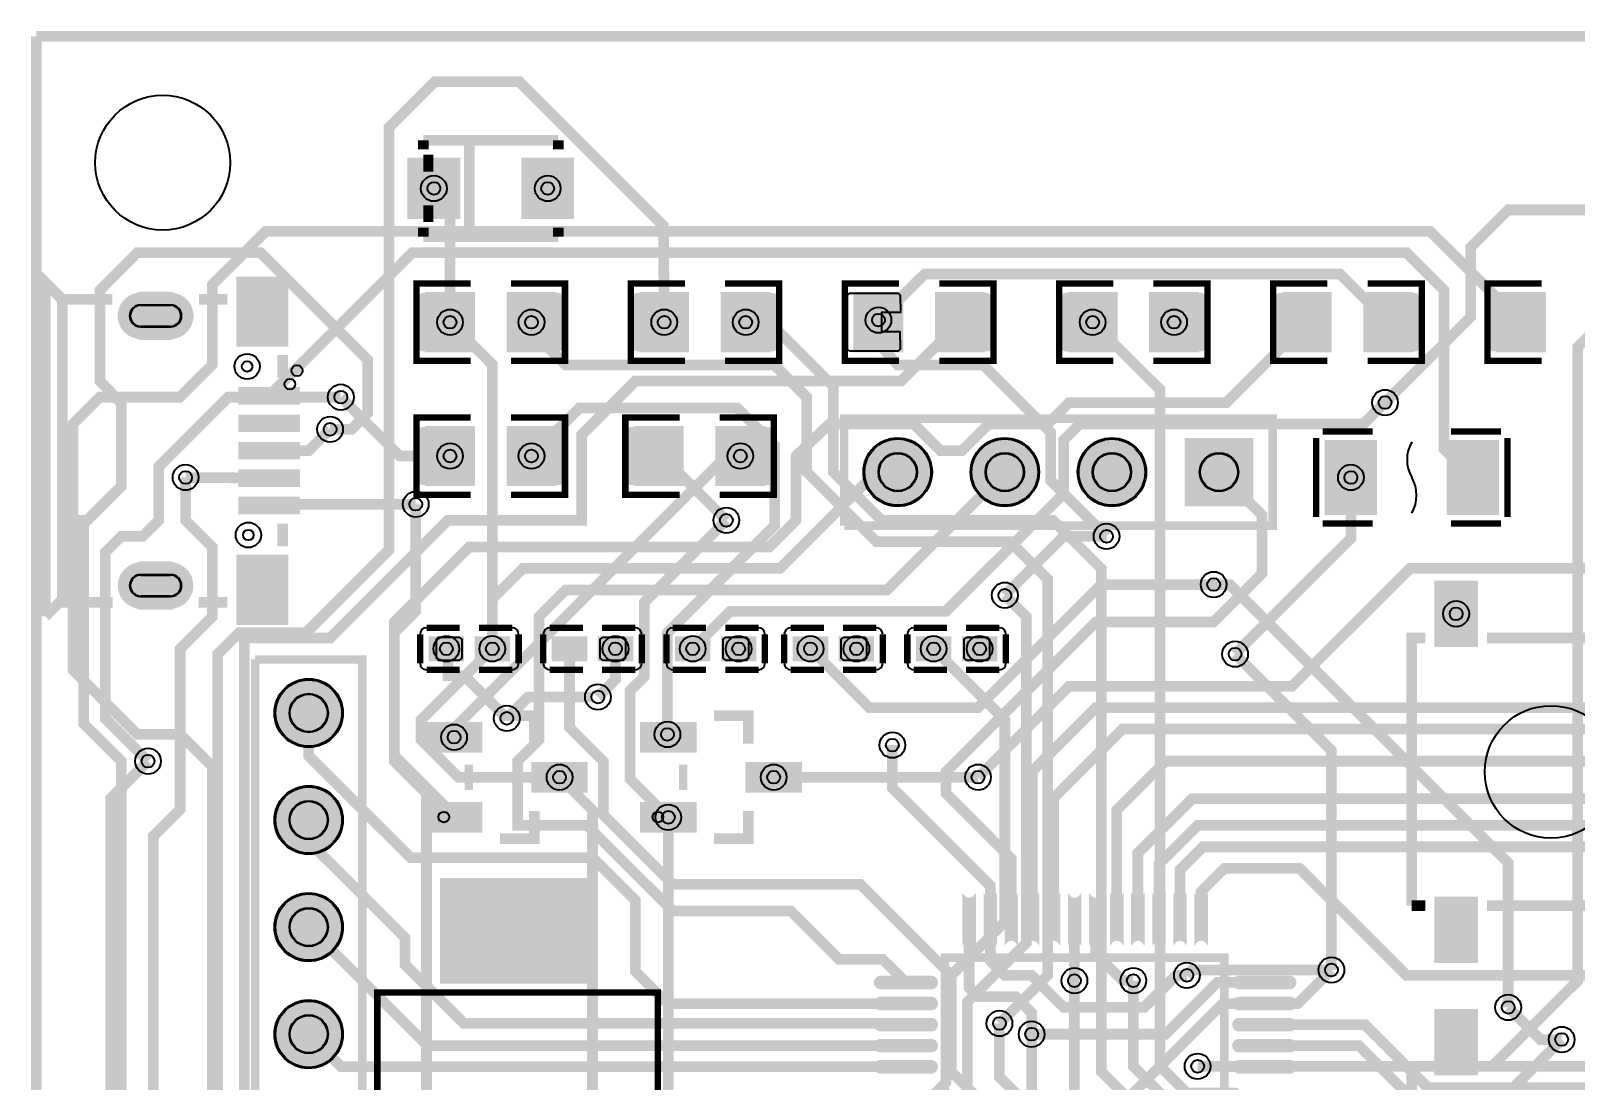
# Model space of a CAD drawing. Header units: millimetres. Extents: x 6.9 to 63, y 17.9 to 68.1.
# Drawn here: x 6.87 to 43.5, y 43.23 to 68.13 of the extents above; entities that cross this region are included whole.
import ezdxf

# ---------------------------------------------------------------- set-up
doc = ezdxf.new("R2010")
doc.units = ezdxf.units.MM
for name, color, linetype, true_color in [('BoardOutLine', 7, 'Continuous', 0xff00ff), ('BottomLayer', 7, 'Continuous', 0x0000ff), ('BottomSolderMaskLayer', 7, 'Continuous', 0xaa00ff), ('Document', 7, 'Continuous', 0xffffff), ('Hole', 7, 'Continuous', 0x222222), ('Multi-Layer', 7, 'Continuous', 0xc0c0c0), ('TopLayer', 7, 'Continuous', 0xff0000), ('TopPasteMaskLayer', 7, 'Continuous', 0x808080), ('TopSilkLayer', 7, 'Continuous', 0xffcc00), ('TopSolderMaskLayer', 7, 'Continuous', 0x800080)]:
    doc.layers.add(name, color=color, linetype=linetype, true_color=true_color)

msp = doc.modelspace()

# ---------------------------------------------------------------- hatches: boundary and pattern name
at = {"layer": 'BottomSolderMaskLayer'}
for points in [[(9.471, 60.791, -0.785398), (9.471, 61.941), (10.191, 61.941, -0.785398), (10.191, 60.791)], [(26.619, 57.658, 1), (28.245, 57.658, 1)], [(29.159, 57.658, 1), (30.785, 57.658, 1)], [(31.699, 57.658, 1), (33.325, 57.658, 1)], [(35.865, 56.845), (34.239, 56.845), (34.239, 58.471), (35.865, 58.471)], [(9.471, 54.391, -0.785398), (9.471, 55.541), (10.191, 55.541, -0.785398), (10.191, 54.391)], [(12.649, 51.943, 1), (14.275, 51.943, 1)], [(12.649, 49.403, 1), (14.275, 49.403, 1)], [(12.649, 46.863, 1), (14.275, 46.863, 1)], [(12.649, 44.323, 1), (14.275, 44.323, 1)]]:
    msp.add_hatch(color=256, dxfattribs=at).paths.add_polyline_path(points)
at = {"layer": 'Document'}
for points in [[(16.18, 65.189), (16.18, 64.789), (16.42, 64.789), (16.42, 65.189)], [(16.48, 64.789), (16.48, 63.989), (16.6, 63.989), (16.6, 64.789)], [(16.3, 64.449), (16.3, 64.329), (16.78, 64.329), (16.78, 64.449)], [(19.26, 64.449), (19.26, 64.329), (18.78, 64.329), (18.78, 64.449)], [(16.18, 63.589), (16.18, 63.989), (16.42, 63.989), (16.42, 63.589)]]:
    msp.add_hatch(color=256, dxfattribs=at).paths.add_polyline_path(points)
at = {"layer": 'Multi-Layer'}
for points in [[(9.481, 60.816, -0.785398), (9.481, 61.916), (10.181, 61.916, -0.785398), (10.181, 60.816)], [(26.645, 57.658, 1), (28.219, 57.658, 1)], [(29.185, 57.658, 1), (30.759, 57.658, 1)], [(31.725, 57.658, 1), (33.299, 57.658, 1)], [(35.839, 56.871), (34.265, 56.871), (34.265, 58.446), (35.839, 58.446)], [(9.481, 54.416, -0.785398), (9.481, 55.516), (10.181, 55.516, -0.785398), (10.181, 54.416)], [(12.675, 51.943, 1), (14.249, 51.943, 1)], [(12.675, 49.403, 1), (14.249, 49.403, 1)], [(12.675, 46.863, 1), (14.249, 46.863, 1)], [(12.675, 44.323, 1), (14.249, 44.323, 1)]]:
    msp.add_hatch(color=256, dxfattribs=at).paths.add_polyline_path(points)
at = {"layer": 'TopLayer'}
for points in [[(15.83, 65.089), (17.03, 65.089), (17.03, 63.689), (15.83, 63.689)], [(18.53, 65.089), (19.73, 65.089), (19.73, 63.689), (18.53, 63.689)], [(11.761, 60.666), (11.761, 62.266), (12.961, 62.266), (12.961, 60.666)], [(17.38, 60.526), (17.38, 61.903), (16.247, 61.903), (16.247, 60.526)], [(18.18, 60.526), (18.18, 61.903), (19.313, 61.903), (19.313, 60.526)], [(22.46, 60.526), (22.46, 61.903), (21.328, 61.903), (21.328, 60.526)], [(23.26, 60.526), (23.26, 61.903), (24.393, 61.903), (24.393, 60.526)], [(27.54, 60.526), (27.54, 61.903), (26.408, 61.903), (26.408, 60.526)], [(28.34, 60.526), (28.34, 61.903), (29.473, 61.903), (29.473, 60.526)], [(32.62, 60.526), (32.62, 61.903), (31.488, 61.903), (31.488, 60.526)], [(33.42, 60.526), (33.42, 61.903), (34.553, 61.903), (34.553, 60.526)], [(37.7, 60.526), (37.7, 61.903), (36.568, 61.903), (36.568, 60.526)], [(38.5, 60.526), (38.5, 61.903), (39.633, 61.903), (39.633, 60.526)], [(42.78, 60.526), (42.78, 61.903), (41.648, 61.903), (41.648, 60.526)], [(13.171, 59.666), (13.171, 59.266), (11.871, 59.266), (11.871, 59.666)], [(13.171, 59.016), (13.171, 58.616), (11.871, 58.616), (11.871, 59.016)], [(17.38, 57.351), (17.38, 58.728), (16.247, 58.728), (16.247, 57.351)], [(18.18, 57.351), (18.18, 58.728), (19.313, 58.728), (19.313, 57.351)], [(22.333, 57.351), (22.333, 58.728), (21.201, 58.728), (21.201, 57.351)], [(23.133, 57.351), (23.133, 58.728), (24.266, 58.728), (24.266, 57.351)], [(13.171, 58.366), (13.171, 57.966), (11.871, 57.966), (11.871, 58.366)], [(37.584, 58.395), (38.774, 58.395), (38.774, 56.667), (37.584, 56.667)], [(40.474, 58.395), (41.664, 58.395), (41.664, 56.667), (40.474, 56.667)], [(13.171, 57.716), (13.171, 57.316), (11.871, 57.316), (11.871, 57.716)], [(13.171, 57.066), (13.171, 56.666), (11.871, 56.666), (11.871, 57.066)], [(12.961, 55.666), (12.961, 54.066), (11.761, 54.066), (11.761, 55.666)], [(40.176, 53.546), (40.176, 55.046), (41.176, 55.046), (41.176, 53.546)], [(17.122, 53.197), (17.122, 53.737), (16.332, 53.737), (16.332, 53.197)], [(17.422, 53.197), (17.422, 53.737), (18.212, 53.737), (18.212, 53.197)], [(20.043, 53.197), (20.043, 53.737), (19.253, 53.737), (19.253, 53.197)], [(20.343, 53.197), (20.343, 53.737), (21.133, 53.737), (21.133, 53.197)], [(22.964, 53.197), (22.964, 53.737), (22.174, 53.737), (22.174, 53.197)], [(23.264, 53.197), (23.264, 53.737), (24.054, 53.737), (24.054, 53.197)], [(25.758, 53.197), (25.758, 53.737), (24.968, 53.737), (24.968, 53.197)], [(26.058, 53.197), (26.058, 53.737), (26.848, 53.737), (26.848, 53.197)], [(28.679, 53.197), (28.679, 53.737), (27.889, 53.737), (27.889, 53.197)], [(28.979, 53.197), (28.979, 53.737), (29.769, 53.737), (29.769, 53.197)], [(16.286, 51.019), (16.286, 51.719), (17.537, 51.719), (17.537, 51.019)], [(21.366, 51.019), (21.366, 51.719), (22.617, 51.719), (22.617, 51.019)], [(18.786, 50.069), (18.786, 50.769), (20.036, 50.769), (20.036, 50.069)], [(23.866, 50.069), (23.866, 50.769), (25.116, 50.769), (25.116, 50.069)], [(16.286, 49.119), (16.286, 49.819), (17.537, 49.819), (17.537, 49.119)], [(21.366, 49.119), (21.366, 49.819), (22.617, 49.819), (22.617, 49.119)], [(20.215, 45.542), (16.615, 45.542), (16.615, 48.012), (20.215, 48.012)], [(29.262, 47.664, -0.785398), (28.992, 47.664), (28.992, 46.434, -0.785398), (29.262, 46.434)], [(29.762, 47.664, -0.785398), (29.492, 47.664), (29.492, 46.434, -0.785398), (29.762, 46.434)], [(30.262, 47.664, -0.785398), (29.992, 47.664), (29.992, 46.434, -0.785398), (30.262, 46.434)], [(30.762, 47.664, -0.785398), (30.492, 47.664), (30.492, 46.434, -0.785398), (30.762, 46.434)], [(31.262, 47.664, -0.785398), (30.992, 47.664), (30.992, 46.434, -0.785398), (31.262, 46.434)], [(31.762, 47.664, -0.785398), (31.492, 47.664), (31.492, 46.434, -0.785398), (31.762, 46.434)], [(32.262, 47.664, -0.785398), (31.992, 47.664), (31.992, 46.434, -0.785398), (32.262, 46.434)], [(32.762, 47.664, -0.785398), (32.492, 47.664), (32.492, 46.434, -0.785398), (32.762, 46.434)], [(33.262, 47.664, -0.785398), (32.992, 47.664), (32.992, 46.434, -0.785398), (33.262, 46.434)], [(33.762, 47.664, -0.785398), (33.492, 47.664), (33.492, 46.434, -0.785398), (33.762, 46.434)], [(34.262, 47.664, -0.785398), (33.992, 47.664), (33.992, 46.434, -0.785398), (34.262, 46.434)], [(34.762, 47.664, -0.785398), (34.492, 47.664), (34.492, 46.434, -0.785398), (34.762, 46.434)], [(40.176, 46.046), (40.176, 47.546), (41.176, 47.546), (41.176, 46.046)], [(27.012, 45.414, -0.785398), (27.012, 45.684), (28.242, 45.684, -0.785398), (28.242, 45.414)], [(35.512, 45.414, -0.785398), (35.512, 45.684), (36.742, 45.684, -0.785398), (36.742, 45.414)], [(27.012, 44.914, -0.785398), (27.012, 45.184), (28.242, 45.184, -0.785398), (28.242, 44.914)], [(35.512, 44.914, -0.785398), (35.512, 45.184), (36.742, 45.184, -0.785398), (36.742, 44.914)], [(27.012, 44.414, -0.785398), (27.012, 44.684), (28.242, 44.684, -0.785398), (28.242, 44.414)], [(35.512, 44.414, -0.785398), (35.512, 44.684), (36.742, 44.684, -0.785398), (36.742, 44.414)], [(40.176, 43.386), (40.176, 44.886), (41.176, 44.886), (41.176, 43.386)], [(27.012, 43.914, -0.785398), (27.012, 44.184), (28.242, 44.184, -0.785398), (28.242, 43.914)], [(35.512, 43.914, -0.785398), (35.512, 44.184), (36.742, 44.184, -0.785398), (36.742, 43.914)], [(27.012, 43.414, -0.785398), (27.012, 43.684), (28.242, 43.684, -0.785398), (28.242, 43.414)], [(35.512, 43.414, -0.785398), (35.512, 43.684), (36.742, 43.684, -0.785398), (36.742, 43.414)]]:
    msp.add_hatch(color=256, dxfattribs=at).paths.add_polyline_path(points)
at = {"layer": 'TopPasteMaskLayer'}
for points in [[(15.83, 65.089), (17.03, 65.089), (17.03, 63.689), (15.83, 63.689)], [(18.53, 65.089), (19.73, 65.089), (19.73, 63.689), (18.53, 63.689)], [(11.761, 60.666), (11.761, 62.266), (12.961, 62.266), (12.961, 60.666)], [(9.481, 60.816), (9.447, 60.817), (9.413, 60.82), (9.38, 60.825), (9.347, 60.833), (9.314, 60.842), (9.282, 60.853), (9.251, 60.866), (9.221, 60.881), (9.191, 60.898), (9.163, 60.917), (9.136, 60.938), (9.11, 60.96), (9.086, 60.983), (9.063, 61.008), (9.042, 61.035), (9.022, 61.062), (9.005, 61.091), (8.989, 61.121), (8.974, 61.152), (8.962, 61.183), (8.952, 61.216), (8.944, 61.248), (8.937, 61.282), (8.933, 61.315), (8.931, 61.349), (8.931, 61.383), (8.933, 61.417), (8.937, 61.45), (8.944, 61.484), (8.952, 61.517), (8.962, 61.549), (8.974, 61.58), (8.989, 61.611), (9.005, 61.641), (9.022, 61.67), (9.042, 61.698), (9.063, 61.724), (9.086, 61.749), (9.11, 61.773), (9.136, 61.795), (9.163, 61.815), (9.191, 61.834), (9.221, 61.851), (9.251, 61.866), (9.282, 61.879), (9.314, 61.89), (9.347, 61.899), (9.38, 61.907), (9.413, 61.912), (9.447, 61.915), (9.481, 61.916), (10.181, 61.916), (10.215, 61.915), (10.249, 61.912), (10.282, 61.907), (10.315, 61.899), (10.348, 61.89), (10.38, 61.879), (10.411, 61.866), (10.441, 61.851), (10.471, 61.834), (10.499, 61.815), (10.526, 61.795), (10.552, 61.773), (10.576, 61.749), (10.599, 61.724), (10.62, 61.698), (10.64, 61.67), (10.657, 61.641), (10.673, 61.611), (10.688, 61.58), (10.7, 61.549), (10.71, 61.517), (10.718, 61.484), (10.725, 61.45), (10.729, 61.417), (10.731, 61.383), (10.731, 61.349), (10.729, 61.315), (10.725, 61.282), (10.718, 61.248), (10.71, 61.216), (10.7, 61.183), (10.688, 61.152), (10.673, 61.121), (10.657, 61.091), (10.64, 61.062), (10.62, 61.035), (10.599, 61.008), (10.576, 60.983), (10.552, 60.96), (10.526, 60.938), (10.499, 60.917), (10.471, 60.898), (10.441, 60.881), (10.411, 60.866), (10.38, 60.853), (10.348, 60.842), (10.315, 60.833), (10.282, 60.825), (10.249, 60.82), (10.215, 60.817), (10.181, 60.816)], [(16.08, 60.574), (16.08, 61.854), (16.13, 61.904), (17.28, 61.904), (17.33, 61.854), (17.335, 61.444), (16.885, 61.444), (16.885, 60.994), (17.325, 60.994), (17.33, 60.574), (17.28, 60.524), (16.13, 60.524)], [(18.23, 60.574), (18.23, 60.994), (18.675, 60.994), (18.675, 61.444), (18.235, 61.444), (18.23, 61.854), (18.28, 61.904), (19.43, 61.904), (19.48, 61.854), (19.48, 60.574), (19.43, 60.524), (18.28, 60.524)], [(21.16, 60.574), (21.16, 61.854), (21.21, 61.904), (22.36, 61.904), (22.41, 61.854), (22.415, 61.444), (21.965, 61.444), (21.965, 60.994), (22.405, 60.994), (22.41, 60.574), (22.36, 60.524), (21.21, 60.524)], [(23.31, 60.574), (23.31, 60.994), (23.755, 60.994), (23.755, 61.444), (23.315, 61.444), (23.31, 61.854), (23.36, 61.904), (24.51, 61.904), (24.56, 61.854), (24.56, 60.574), (24.51, 60.524), (23.36, 60.524)], [(28.39, 60.574), (28.39, 60.994), (28.835, 60.994), (28.835, 61.444), (28.395, 61.444), (28.39, 61.854), (28.44, 61.904), (29.59, 61.904), (29.64, 61.854), (29.64, 60.574), (29.59, 60.524), (28.44, 60.524)], [(31.32, 60.574), (31.32, 61.854), (31.37, 61.904), (32.52, 61.904), (32.57, 61.854), (32.575, 61.444), (32.125, 61.444), (32.125, 60.994), (32.565, 60.994), (32.57, 60.574), (32.52, 60.524), (31.37, 60.524)], [(33.47, 60.574), (33.47, 60.994), (33.915, 60.994), (33.915, 61.444), (33.475, 61.444), (33.47, 61.854), (33.52, 61.904), (34.67, 61.904), (34.72, 61.854), (34.72, 60.574), (34.67, 60.524), (33.52, 60.524)], [(36.4, 60.574), (36.4, 61.854), (36.45, 61.904), (37.6, 61.904), (37.65, 61.854), (37.655, 61.444), (37.205, 61.444), (37.205, 60.994), (37.645, 60.994), (37.65, 60.574), (37.6, 60.524), (36.45, 60.524)], [(38.55, 60.574), (38.55, 60.994), (38.995, 60.994), (38.995, 61.444), (38.555, 61.444), (38.55, 61.854), (38.6, 61.904), (39.75, 61.904), (39.8, 61.854), (39.8, 60.574), (39.75, 60.524), (38.6, 60.524)], [(41.48, 60.574), (41.48, 61.854), (41.53, 61.904), (42.68, 61.904), (42.73, 61.854), (42.735, 61.444), (42.285, 61.444), (42.285, 60.994), (42.725, 60.994), (42.73, 60.574), (42.68, 60.524), (41.53, 60.524)], [(13.171, 59.666), (13.171, 59.266), (11.871, 59.266), (11.871, 59.666)], [(13.171, 59.016), (13.171, 58.616), (11.871, 58.616), (11.871, 59.016)], [(16.08, 57.399), (16.08, 58.679), (16.13, 58.729), (17.28, 58.729), (17.33, 58.679), (17.335, 58.269), (16.885, 58.269), (16.885, 57.819), (17.325, 57.819), (17.33, 57.399), (17.28, 57.349), (16.13, 57.349)], [(18.23, 57.399), (18.23, 57.819), (18.675, 57.819), (18.675, 58.269), (18.235, 58.269), (18.23, 58.679), (18.28, 58.729), (19.43, 58.729), (19.48, 58.679), (19.48, 57.399), (19.43, 57.349), (18.28, 57.349)], [(21.033, 57.399), (21.033, 58.679), (21.083, 58.729), (22.233, 58.729), (22.283, 58.679), (22.288, 58.269), (21.838, 58.269), (21.838, 57.819), (22.278, 57.819), (22.283, 57.399), (22.233, 57.349), (21.083, 57.349)], [(23.183, 57.399), (23.183, 57.819), (23.628, 57.819), (23.628, 58.269), (23.188, 58.269), (23.183, 58.679), (23.233, 58.729), (24.383, 58.729), (24.433, 58.679), (24.433, 57.399), (24.383, 57.349), (23.233, 57.349)], [(13.171, 58.366), (13.171, 57.966), (11.871, 57.966), (11.871, 58.366)], [(37.584, 58.395), (38.774, 58.395), (38.774, 56.667), (37.584, 56.667)], [(40.474, 58.395), (41.664, 58.395), (41.664, 56.667), (40.474, 56.667)], [(13.171, 57.716), (13.171, 57.316), (11.871, 57.316), (11.871, 57.716)], [(13.171, 57.066), (13.171, 56.666), (11.871, 56.666), (11.871, 57.066)], [(9.481, 54.416), (9.447, 54.417), (9.414, 54.421), (9.38, 54.426), (9.348, 54.433), (9.315, 54.443), (9.283, 54.454), (9.252, 54.468), (9.222, 54.483), (9.193, 54.5), (9.165, 54.518), (9.138, 54.539), (9.113, 54.561), (9.089, 54.585), (9.066, 54.61), (9.045, 54.636), (9.025, 54.663), (9.008, 54.692), (8.992, 54.722), (8.978, 54.753), (8.966, 54.784), (8.956, 54.816), (8.947, 54.849), (8.941, 54.882), (8.937, 54.916), (8.935, 54.949), (8.935, 54.983), (8.937, 55.017), (8.941, 55.05), (8.947, 55.083), (8.956, 55.116), (8.966, 55.148), (8.978, 55.18), (8.992, 55.21), (9.008, 55.24), (9.025, 55.269), (9.045, 55.296), (9.066, 55.323), (9.089, 55.348), (9.113, 55.371), (9.138, 55.393), (9.165, 55.414), (9.193, 55.432), (9.222, 55.449), (9.252, 55.465), (9.283, 55.478), (9.315, 55.489), (9.348, 55.499), (9.38, 55.506), (9.414, 55.511), (9.447, 55.515), (9.481, 55.516), (10.181, 55.516), (10.215, 55.515), (10.248, 55.511), (10.282, 55.506), (10.314, 55.499), (10.347, 55.489), (10.379, 55.478), (10.41, 55.465), (10.44, 55.449), (10.469, 55.432), (10.497, 55.414), (10.524, 55.393), (10.549, 55.371), (10.573, 55.348), (10.596, 55.323), (10.617, 55.296), (10.637, 55.269), (10.654, 55.24), (10.67, 55.21), (10.684, 55.18), (10.696, 55.148), (10.706, 55.116), (10.715, 55.083), (10.721, 55.05), (10.725, 55.017), (10.727, 54.983), (10.727, 54.949), (10.725, 54.916), (10.721, 54.882), (10.715, 54.849), (10.706, 54.816), (10.696, 54.784), (10.684, 54.753), (10.67, 54.722), (10.654, 54.692), (10.637, 54.663), (10.617, 54.636), (10.596, 54.61), (10.573, 54.585), (10.549, 54.561), (10.524, 54.539), (10.497, 54.518), (10.469, 54.5), (10.44, 54.483), (10.41, 54.468), (10.379, 54.454), (10.347, 54.443), (10.314, 54.433), (10.282, 54.426), (10.248, 54.421), (10.215, 54.417), (10.181, 54.416)], [(12.961, 55.666), (12.961, 54.066), (11.761, 54.066), (11.761, 55.666)], [(40.176, 53.546), (40.176, 55.046), (41.176, 55.046), (41.176, 53.546)], [(18.052, 53.692), (18.052, 53.242), (18.002, 53.192), (17.522, 53.192), (17.452, 53.242), (17.452, 53.692), (17.522, 53.742), (18.002, 53.742)], [(20.013, 53.692), (20.013, 53.242), (19.943, 53.192), (19.463, 53.192), (19.413, 53.242), (19.413, 53.692), (19.463, 53.742), (19.943, 53.742)], [(22.934, 53.692), (22.934, 53.242), (22.864, 53.192), (22.384, 53.192), (22.334, 53.242), (22.334, 53.692), (22.384, 53.742), (22.864, 53.742)], [(25.728, 53.692), (25.728, 53.242), (25.658, 53.192), (25.178, 53.192), (25.128, 53.242), (25.128, 53.692), (25.178, 53.742), (25.658, 53.742)], [(28.649, 53.692), (28.649, 53.242), (28.579, 53.192), (28.099, 53.192), (28.049, 53.242), (28.049, 53.692), (28.099, 53.742), (28.579, 53.742)], [(16.286, 51.019), (16.286, 51.719), (17.537, 51.719), (17.537, 51.019)], [(21.366, 51.019), (21.366, 51.719), (22.617, 51.719), (22.617, 51.019)], [(18.786, 50.069), (18.786, 50.769), (20.036, 50.769), (20.036, 50.069)], [(23.866, 50.069), (23.866, 50.769), (25.116, 50.769), (25.116, 50.069)], [(16.286, 49.119), (16.286, 49.819), (17.537, 49.819), (17.537, 49.119)], [(21.366, 49.119), (21.366, 49.819), (22.617, 49.819), (22.617, 49.119)], [(20.215, 45.542), (16.615, 45.542), (16.615, 48.012), (20.215, 48.012)], [(29.262, 47.664, -0.785398), (28.992, 47.664), (28.992, 46.434, -0.785398), (29.262, 46.434)], [(29.762, 47.664, -0.785398), (29.492, 47.664), (29.492, 46.434, -0.785398), (29.762, 46.434)], [(30.262, 47.664, -0.785398), (29.992, 47.664), (29.992, 46.434, -0.785398), (30.262, 46.434)], [(30.762, 47.664, -0.785398), (30.492, 47.664), (30.492, 46.434, -0.785398), (30.762, 46.434)], [(31.262, 47.664, -0.785398), (30.992, 47.664), (30.992, 46.434, -0.785398), (31.262, 46.434)], [(31.762, 47.664, -0.785398), (31.492, 47.664), (31.492, 46.434, -0.785398), (31.762, 46.434)], [(32.262, 47.664, -0.785398), (31.992, 47.664), (31.992, 46.434, -0.785398), (32.262, 46.434)], [(32.762, 47.664, -0.785398), (32.492, 47.664), (32.492, 46.434, -0.785398), (32.762, 46.434)], [(33.262, 47.664, -0.785398), (32.992, 47.664), (32.992, 46.434, -0.785398), (33.262, 46.434)], [(33.762, 47.664, -0.785398), (33.492, 47.664), (33.492, 46.434, -0.785398), (33.762, 46.434)], [(34.262, 47.664, -0.785398), (33.992, 47.664), (33.992, 46.434, -0.785398), (34.262, 46.434)], [(34.762, 47.664, -0.785398), (34.492, 47.664), (34.492, 46.434, -0.785398), (34.762, 46.434)], [(40.176, 46.046), (40.176, 47.546), (41.176, 47.546), (41.176, 46.046)], [(27.012, 45.414, -0.785398), (27.012, 45.684), (28.242, 45.684, -0.785398), (28.242, 45.414)], [(35.512, 45.414, -0.785398), (35.512, 45.684), (36.742, 45.684, -0.785398), (36.742, 45.414)], [(27.012, 44.914, -0.785398), (27.012, 45.184), (28.242, 45.184, -0.785398), (28.242, 44.914)], [(35.512, 44.914, -0.785398), (35.512, 45.184), (36.742, 45.184, -0.785398), (36.742, 44.914)], [(27.012, 44.414, -0.785398), (27.012, 44.684), (28.242, 44.684, -0.785398), (28.242, 44.414)], [(35.512, 44.414, -0.785398), (35.512, 44.684), (36.742, 44.684, -0.785398), (36.742, 44.414)], [(40.176, 43.386), (40.176, 44.886), (41.176, 44.886), (41.176, 43.386)], [(27.012, 43.914, -0.785398), (27.012, 44.184), (28.242, 44.184, -0.785398), (28.242, 43.914)], [(35.512, 43.914, -0.785398), (35.512, 44.184), (36.742, 44.184, -0.785398), (36.742, 43.914)], [(27.012, 43.414, -0.785398), (27.012, 43.684), (28.242, 43.684, -0.785398), (28.242, 43.414)], [(35.512, 43.414, -0.785398), (35.512, 43.684), (36.742, 43.684, -0.785398), (36.742, 43.414)]]:
    msp.add_hatch(color=256, dxfattribs=at).paths.add_polyline_path(points)
at = {"layer": 'TopSilkLayer'}
msp.add_hatch(color=256, dxfattribs=at).paths.add_polyline_path([(17.145, 65.532), (17.399, 65.532), (17.399, 63.246), (17.272, 63.246), (17.145, 63.246)])
at = {"layer": 'TopSolderMaskLayer'}
for points in [[(15.805, 65.115), (17.055, 65.115), (17.055, 63.664), (15.805, 63.664)], [(18.505, 65.115), (19.756, 65.115), (19.756, 63.664), (18.505, 63.664)], [(11.742, 60.633), (11.742, 62.299), (12.98, 62.299), (12.98, 60.633)], [(9.471, 60.791, -0.785398), (9.471, 61.941), (10.191, 61.941, -0.785398), (10.191, 60.791)], [(17.405, 60.5), (17.405, 61.928), (16.222, 61.928), (16.222, 60.5)], [(18.155, 60.5), (18.155, 61.928), (19.338, 61.928), (19.338, 60.5)], [(22.485, 60.5), (22.485, 61.928), (21.302, 61.928), (21.302, 60.5)], [(23.235, 60.5), (23.235, 61.928), (24.418, 61.928), (24.418, 60.5)], [(27.565, 60.5), (27.565, 61.928), (26.382, 61.928), (26.382, 60.5)], [(28.315, 60.5), (28.315, 61.928), (29.498, 61.928), (29.498, 60.5)], [(32.645, 60.5), (32.645, 61.928), (31.462, 61.928), (31.462, 60.5)], [(33.395, 60.5), (33.395, 61.928), (34.578, 61.928), (34.578, 60.5)], [(37.725, 60.5), (37.725, 61.928), (36.542, 61.928), (36.542, 60.5)], [(38.475, 60.5), (38.475, 61.928), (39.658, 61.928), (39.658, 60.5)], [(42.805, 60.5), (42.805, 61.928), (41.622, 61.928), (41.622, 60.5)], [(13.252, 59.674), (13.252, 59.258), (11.79, 59.258), (11.79, 59.674)], [(13.252, 59.024), (13.252, 58.608), (11.79, 58.608), (11.79, 59.024)], [(17.405, 57.325), (17.405, 58.753), (16.222, 58.753), (16.222, 57.325)], [(18.155, 57.325), (18.155, 58.753), (19.338, 58.753), (19.338, 57.325)], [(22.358, 57.325), (22.358, 58.753), (21.175, 58.753), (21.175, 57.325)], [(23.108, 57.325), (23.108, 58.753), (24.291, 58.753), (24.291, 57.325)], [(13.252, 58.374), (13.252, 57.958), (11.79, 57.958), (11.79, 58.374)], [(26.619, 57.658, 1), (28.245, 57.658, 1)], [(29.159, 57.658, 1), (30.785, 57.658, 1)], [(31.699, 57.658, 1), (33.325, 57.658, 1)], [(35.865, 56.845), (34.239, 56.845), (34.239, 58.471), (35.865, 58.471)], [(37.559, 58.421), (38.8, 58.421), (38.8, 56.642), (37.559, 56.642)], [(40.449, 58.421), (41.69, 58.421), (41.69, 56.642), (40.449, 56.642)], [(13.252, 57.724), (13.252, 57.308), (11.79, 57.308), (11.79, 57.724)], [(13.252, 57.074), (13.252, 56.658), (11.79, 56.658), (11.79, 57.074)], [(12.98, 55.699), (12.98, 54.033), (11.742, 54.033), (11.742, 55.699)], [(9.471, 54.391, -0.785398), (9.471, 55.541), (10.191, 55.541, -0.785398), (10.191, 54.391)], [(40.159, 53.508), (40.159, 55.084), (41.193, 55.084), (41.193, 53.508)], [(17.147, 53.172), (17.147, 53.762), (16.306, 53.762), (16.306, 53.172)], [(17.396, 53.172), (17.396, 53.762), (18.237, 53.762), (18.237, 53.172)], [(20.068, 53.172), (20.068, 53.762), (19.227, 53.762), (19.227, 53.172)], [(20.318, 53.172), (20.318, 53.762), (21.158, 53.762), (21.158, 53.172)], [(22.989, 53.172), (22.989, 53.762), (22.148, 53.762), (22.148, 53.172)], [(23.239, 53.172), (23.239, 53.762), (24.079, 53.762), (24.079, 53.172)], [(25.783, 53.172), (25.783, 53.762), (24.942, 53.762), (24.942, 53.172)], [(26.033, 53.172), (26.033, 53.762), (26.873, 53.762), (26.873, 53.172)], [(28.704, 53.172), (28.704, 53.762), (27.863, 53.762), (27.863, 53.172)], [(28.954, 53.172), (28.954, 53.762), (29.794, 53.762), (29.794, 53.172)], [(12.649, 51.943, 1), (14.275, 51.943, 1)], [(16.241, 51.005), (16.241, 51.733), (17.582, 51.733), (17.582, 51.005)], [(21.321, 51.005), (21.321, 51.733), (22.662, 51.733), (22.662, 51.005)], [(18.74, 50.055), (18.74, 50.783), (20.081, 50.783), (20.081, 50.055)], [(23.82, 50.055), (23.82, 50.783), (25.161, 50.783), (25.161, 50.055)], [(12.649, 49.403, 1), (14.275, 49.403, 1)], [(16.241, 49.105), (16.241, 49.833), (17.582, 49.833), (17.582, 49.105)], [(21.321, 49.105), (21.321, 49.833), (22.662, 49.833), (22.662, 49.105)], [(20.252, 45.525), (16.578, 45.525), (16.578, 48.03), (20.252, 48.03)], [(12.649, 46.863, 1), (14.275, 46.863, 1)], [(29.287, 47.685, -0.785398), (28.967, 47.685), (28.967, 46.414, -0.785398), (29.287, 46.414)], [(29.787, 47.685, -0.785398), (29.467, 47.685), (29.467, 46.414, -0.785398), (29.787, 46.414)], [(30.287, 47.685, -0.785398), (29.967, 47.685), (29.967, 46.414, -0.785398), (30.287, 46.414)], [(30.787, 47.685, -0.785398), (30.467, 47.685), (30.467, 46.414, -0.785398), (30.787, 46.414)], [(31.287, 47.685, -0.785398), (30.967, 47.685), (30.967, 46.414, -0.785398), (31.287, 46.414)], [(31.787, 47.685, -0.785398), (31.467, 47.685), (31.467, 46.414, -0.785398), (31.787, 46.414)], [(32.287, 47.685, -0.785398), (31.967, 47.685), (31.967, 46.414, -0.785398), (32.287, 46.414)], [(32.787, 47.685, -0.785398), (32.467, 47.685), (32.467, 46.414, -0.785398), (32.787, 46.414)], [(33.287, 47.685, -0.785398), (32.967, 47.685), (32.967, 46.414, -0.785398), (33.287, 46.414)], [(33.787, 47.685, -0.785398), (33.467, 47.685), (33.467, 46.414, -0.785398), (33.787, 46.414)], [(34.287, 47.685, -0.785398), (33.967, 47.685), (33.967, 46.414, -0.785398), (34.287, 46.414)], [(34.787, 47.685, -0.785398), (34.467, 47.685), (34.467, 46.414, -0.785398), (34.787, 46.414)], [(40.159, 46.008), (40.159, 47.584), (41.193, 47.584), (41.193, 46.008)], [(26.992, 45.389, -0.785398), (26.992, 45.709), (28.263, 45.709, -0.785398), (28.263, 45.389)], [(35.491, 45.389, -0.785398), (35.491, 45.709), (36.763, 45.709, -0.785398), (36.763, 45.389)], [(12.649, 44.323, 1), (14.275, 44.323, 1)], [(26.992, 44.889, -0.785398), (26.992, 45.209), (28.263, 45.209, -0.785398), (28.263, 44.889)], [(35.491, 44.889, -0.785398), (35.491, 45.209), (36.763, 45.209, -0.785398), (36.763, 44.889)], [(26.992, 44.389, -0.785398), (26.992, 44.709), (28.263, 44.709, -0.785398), (28.263, 44.389)], [(35.491, 44.389, -0.785398), (35.491, 44.709), (36.763, 44.709, -0.785398), (36.763, 44.389)], [(40.159, 43.348), (40.159, 44.924), (41.193, 44.924), (41.193, 43.348)], [(26.992, 43.889, -0.785398), (26.992, 44.209), (28.263, 44.209, -0.785398), (28.263, 43.889)], [(35.491, 43.889, -0.785398), (35.491, 44.209), (36.763, 44.209, -0.785398), (36.763, 43.889)], [(26.992, 43.389, -0.785398), (26.992, 43.709), (28.263, 43.709, -0.785398), (28.263, 43.389)], [(35.491, 43.389, -0.785398), (35.491, 43.709), (36.763, 43.709, -0.785398), (36.763, 43.389)]]:
    msp.add_hatch(color=256, dxfattribs=at).paths.add_polyline_path(points)

# ---------------------------------------------------------------- linework, layer by layer
at = {"layer": 'BoardOutLine', "const_width": 0.254}
for points in [[(7, 68), (57, 68)], [(57, 18), (7, 18), (7, 68)]]:
    msp.add_lwpolyline(points, dxfattribs=at)
at = {"layer": 'BottomLayer', "const_width": 0.254}
for points in [[(30.734, 23.876), (30.226, 23.368), (28.321, 23.368), (27.686, 24.003), (22.733, 24.003), (21.844, 24.892), (15.113, 24.892), (13.589, 26.416), (13.589, 30.978), (14.224, 31.613), (14.224, 36.449), (11.303, 39.37), (11.303, 53.34), (11.811, 53.848), (13.401, 53.848), (15.367, 55.814), (15.367, 65.834), (16.457, 66.924), (18.456, 66.919), (21.875, 63.5), (21.895, 61.214)], [(16.43, 64.389), (16.814, 64.005), (16.814, 61.214)], [(38.989, 59.309), (41.021, 61.341), (41.021, 62.992), (41.91, 63.881), (51.054, 63.881), (52.832, 62.103), (52.832, 26.416)], [(13.97, 58.674), (14.478, 58.674), (14.859, 59.055), (14.859, 60.325), (12.319, 62.865), (9.398, 62.865), (8.509, 61.976), (8.509, 59.817), (9.017, 59.296), (9.017, 57.325), (8.207, 56.515), (8.128, 56.515), (8.128, 51.689), (9.017, 50.8), (9.017, 28.829), (12.319, 25.527), (12.319, 18.669), (12.573, 18.415), (44.45, 18.415), (45.974, 19.939), (45.974, 23.368), (45.466, 23.876), (43.815, 23.876)], [(16.814, 61.214), (17.817, 60.211), (17.817, 53.467)], [(29.845, 44.577), (30.988, 45.72), (30.988, 55.118), (30.099, 56.007), (26.924, 56.007), (25.273, 57.658), (25.273, 59.436), (24.511, 60.198), (19.558, 60.198), (18.745, 61.011), (18.745, 61.214)], [(33.274, 42.037), (33.274, 42.418), (32.258, 43.434), (32.258, 55.372), (31.115, 56.515), (27.051, 56.515), (25.908, 57.658), (25.908, 59.69), (24.384, 61.214), (23.825, 61.214)], [(32.385, 56.134), (31.057, 57.463), (31.057, 58.606), (29.464, 60.198), (27.432, 60.198), (27.432, 60.198), (26.975, 60.727), (26.975, 61.265)], [(32.055, 61.214), (33.655, 59.614), (33.655, 43.561), (34.29, 42.926), (35.433, 42.926), (38.1, 40.259), (38.1, 38.989), (36.449, 37.338), (35.687, 37.338), (35.179, 36.83), (35.179, 35.022), (34.829, 34.671)], [(44.146, 61.214), (43.561, 60.629), (43.561, 45.593), (41.529, 43.561), (34.544, 43.561)], [(9.652, 50.8), (8.636, 51.816), (8.636, 55.753), (9.017, 56.134), (9.525, 56.134), (9.906, 56.515), (9.906, 57.785), (11.557, 59.436), (14.224, 59.436)], [(18.745, 58.039), (19.888, 59.182), (23.622, 59.182), (24.511, 58.293), (24.511, 56.388), (21.971, 53.848), (21.971, 51.435)], [(23.698, 58.039), (23.368, 58.039), (16.911, 51.582), (16.911, 51.369)], [(12.954, 28.067), (10.414, 28.067), (9.779, 28.702), (9.779, 49.022), (10.414, 49.657), (10.414, 53.467), (11.176, 54.229), (11.176, 55.88), (10.541, 56.515), (10.541, 57.531)], [(20.716, 41.107), (19.995, 40.386), (17.78, 40.386), (16.256, 41.91), (16.256, 50.038), (15.494, 50.8), (15.494, 53.848), (16.002, 54.356), (16.002, 56.896)], [(21.991, 49.469), (21.082, 50.378), (21.082, 52.469), (21.422, 52.809), (21.422, 54.569), (23.368, 56.515)], [(34.925, 54.991), (35.306, 54.991), (41.91, 48.387), (41.91, 44.958)], [(29.083, 42.037), (29.083, 45.085), (30.48, 46.482), (30.48, 54.229), (29.972, 54.737)], [(17.817, 53.467), (16.129, 51.779), (16.129, 51.308), (17.018, 50.419), (19.411, 50.419)], [(28.283, 53.467), (29.972, 51.778), (29.972, 46.99), (28.575, 45.593), (28.575, 43.18), (27.813, 42.418), (23.876, 42.418), (20.193, 38.735), (20.193, 34.036)], [(37.719, 45.847), (37.719, 51.054), (35.433, 53.34)], [(18.161, 51.816), (18.669, 52.324), (20.193, 52.324)], [(19.411, 50.419), (20.193, 49.637), (20.193, 41.656), (19.644, 41.107), (18.415, 41.107)], [(29.337, 50.419), (24.491, 50.419)], [(21.991, 49.469), (21.991, 41.549), (15.24, 34.798), (15.24, 34.798)], [(34.29, 45.72), (34.417, 45.847), (37.719, 45.847)], [(31.623, 45.593), (31.623, 41.656), (30.861, 40.894), (27.432, 40.894), (26.416, 39.878), (26.416, 38.608), (21.069, 33.261), (17.513, 33.261), (16.891, 32.639), (16.891, 31.877), (15.875, 30.861), (14.605, 30.861), (14.097, 30.353), (14.097, 26.797), (15.113, 25.781), (18.542, 25.781), (18.923, 26.162), (22.352, 26.162), (23.876, 24.638), (29.21, 24.638)], [(29.279, 25.908), (29.972, 25.908), (30.48, 26.416), (30.48, 34.671), (31.483, 35.674), (32.497, 35.674), (33.127, 36.299), (33.127, 36.81), (34.417, 38.1), (36.449, 38.1), (37.465, 39.116), (37.465, 39.878), (36.703, 40.64), (35.941, 40.64), (33.02, 43.561), (33.02, 45.593)], [(30.607, 44.323), (30.607, 42.037), (29.972, 41.402), (27.305, 41.402), (25.781, 39.878), (25.781, 38.862)], [(43.18, 44.196), (39.751, 40.767), (39.751, 39.116)]]:
    msp.add_lwpolyline(points, dxfattribs=at)
at = {"layer": 'BottomSolderMaskLayer'}
for points in [[(10.191, 61.623), (9.471, 61.623)], [(10.191, 61.109), (9.471, 61.109)], [(10.191, 55.223), (9.471, 55.223)], [(10.191, 54.709), (9.471, 54.709)]]:
    msp.add_lwpolyline(points, close=True, dxfattribs=at)
for centre, radius in [((27.432, 57.658), 0.813), ((29.972, 57.658), 0.813), ((32.512, 57.658), 0.813), ((27.432, 57.658), 0.459), ((29.972, 57.658), 0.459), ((32.512, 57.658), 0.459), ((35.052, 57.658), 0.459), ((13.462, 51.943), 0.813), ((13.462, 51.943), 0.459), ((13.462, 49.403), 0.813), ((13.462, 49.403), 0.459), ((13.462, 46.863), 0.813), ((13.462, 46.863), 0.459), ((13.462, 44.323), 0.813), ((13.462, 44.323), 0.459)]:
    msp.add_circle(centre, radius, dxfattribs=at)
for centre, start, end in [((9.471, 61.366), 90, 270), ((10.191, 61.366), 270, 90), ((9.471, 54.966), 90, 270), ((10.191, 54.966), 270, 90)]:
    msp.add_arc(centre, 0.257, start, end, dxfattribs=at)
at = {"layer": 'Document'}
for centre, radius in [((12.001, 60.166), 0.125), ((13.016, 59.746), 0.127), ((12.031, 56.166), 0.125), ((16.665, 49.474), 0.127), ((21.745, 49.474), 0.127)]:
    msp.add_circle(centre, radius, dxfattribs=at)
at = {"layer": 'Hole'}
for centre in [(16.43, 64.389), (19.13, 64.389), (16.814, 61.214), (18.746, 61.214), (21.894, 61.214), (23.826, 61.214), (26.975, 61.265), (32.054, 61.214), (33.986, 61.214), (14.224, 59.436), (38.989, 59.309), (13.97, 58.674), (16.814, 58.039), (18.746, 58.039), (23.699, 58.039), (10.541, 57.531), (38.179, 57.531), (16.002, 56.896), (23.368, 56.515), (32.385, 56.134), (34.925, 54.991), (29.972, 54.737), (29.972, 54.737), (40.676, 54.296), (16.727, 53.467), (17.817, 53.467), (20.738, 53.467), (22.569, 53.467), (23.659, 53.467), (25.363, 53.467), (26.453, 53.467), (28.284, 53.467), (29.374, 53.467), (35.433, 53.34), (20.32, 52.324), (18.161, 51.816), (16.911, 51.369), (21.971, 51.435), (27.305, 51.181), (9.652, 50.8), (19.411, 50.419), (24.491, 50.419), (29.337, 50.419), (21.991, 49.469), (34.29, 45.72), (37.719, 45.847), (31.623, 45.593), (33.02, 45.593), (41.91, 44.958), (29.845, 44.577), (30.607, 44.323), (43.18, 44.196), (34.544, 43.561)]:
    msp.add_circle(centre, 0.152, dxfattribs=at)
at = {"layer": 'Multi-Layer'}
for points in [[(10.181, 61.616), (9.481, 61.616)], [(10.181, 61.116), (9.481, 61.116)], [(10.181, 55.216), (9.481, 55.216)], [(10.181, 54.716), (9.481, 54.716)]]:
    msp.add_lwpolyline(points, close=True, dxfattribs=at)
for centre, radius in [((10, 65), 1.6), ((16.43, 64.389), 0.305), ((19.13, 64.389), 0.305), ((26.975, 61.265), 0.305), ((16.814, 61.214), 0.305), ((18.746, 61.214), 0.305), ((21.894, 61.214), 0.305), ((23.826, 61.214), 0.305), ((32.054, 61.214), 0.305), ((33.986, 61.214), 0.305), ((12.001, 60.166), 0.3), ((14.224, 59.436), 0.305), ((38.989, 59.309), 0.305), ((13.97, 58.674), 0.305), ((16.814, 58.039), 0.305), ((18.746, 58.039), 0.305), ((23.699, 58.039), 0.305), ((27.432, 57.658), 0.787), ((29.972, 57.658), 0.787), ((32.512, 57.658), 0.787), ((27.432, 57.658), 0.445), ((29.972, 57.658), 0.445), ((32.512, 57.658), 0.445), ((35.052, 57.658), 0.445), ((10.541, 57.531), 0.305), ((38.179, 57.531), 0.305), ((16.002, 56.896), 0.305), ((23.368, 56.515), 0.305), ((12.031, 56.166), 0.3), ((32.385, 56.134), 0.305), ((29.972, 54.737), 0.305), ((29.972, 54.737), 0.305), ((34.925, 54.991), 0.305), ((40.676, 54.296), 0.305), ((16.727, 53.467), 0.305), ((17.817, 53.467), 0.305), ((20.738, 53.467), 0.305), ((22.569, 53.467), 0.305), ((23.659, 53.467), 0.305), ((25.363, 53.467), 0.305), ((26.453, 53.467), 0.305), ((28.284, 53.467), 0.305), ((29.374, 53.467), 0.305), ((35.433, 53.34), 0.305), ((13.462, 51.943), 0.787), ((13.462, 51.943), 0.445), ((20.32, 52.324), 0.305), ((18.161, 51.816), 0.305), ((16.911, 51.369), 0.305), ((21.971, 51.435), 0.305), ((27.305, 51.181), 0.305), ((9.652, 50.8), 0.305), ((19.411, 50.419), 0.305), ((24.491, 50.419), 0.305), ((29.337, 50.419), 0.305), ((13.462, 49.403), 0.787), ((13.462, 49.403), 0.445), ((21.991, 49.469), 0.305), ((13.462, 46.863), 0.787), ((13.462, 46.863), 0.445), ((37.719, 45.847), 0.305), ((31.623, 45.593), 0.305), ((33.02, 45.593), 0.305), ((34.29, 45.72), 0.305), ((13.462, 44.323), 0.787), ((41.91, 44.958), 0.305), ((13.462, 44.323), 0.445), ((29.845, 44.577), 0.305), ((30.607, 44.323), 0.305), ((43.18, 44.196), 0.305), ((34.544, 43.561), 0.305)]:
    msp.add_circle(centre, radius, dxfattribs=at)
for centre, start, end in [((9.481, 61.366), 90, 270), ((10.181, 61.366), 270, 90), ((9.481, 54.966), 90, 270), ((10.181, 54.966), 270, 90)]:
    msp.add_arc(centre, 0.25, start, end, dxfattribs=at)
at = {"layer": 'TopLayer', "const_width": 0.254}
for points in [[(42.215, 61.214), (40.056, 63.373), (12.446, 63.373), (11.176, 62.103), (11.176, 60.208), (10.404, 59.436), (8.509, 59.436), (7.874, 58.801), (7.874, 52.959), (9.398, 51.435), (10.414, 51.435), (11.176, 50.673), (11.176, 34.036), (15.621, 29.591)], [(41.069, 57.531), (40.386, 58.214), (40.386, 61.976), (39.497, 62.865), (15.921, 62.865), (12.52, 59.467)], [(39.065, 61.214), (37.922, 62.357), (28.067, 62.357), (26.975, 61.265), (26.975, 61.214)], [(18.161, 29.591), (16.891, 30.861), (15.24, 30.861), (11.938, 34.163), (11.938, 53.721), (13.97, 53.721), (16.764, 56.515), (19.939, 56.515), (19.939, 58.547), (21.209, 59.817), (27.509, 59.817), (28.906, 61.214)], [(37.135, 61.214), (35.23, 59.309), (31.496, 59.309), (30.988, 58.801), (29.591, 58.801), (28.956, 58.166), (28.448, 58.166), (27.813, 58.801), (25.812, 58.801), (25.019, 58.039), (25.019, 56.515), (24.384, 55.88), (17.272, 55.88), (15.494, 54.102), (15.494, 50.927), (16.911, 49.51), (16.911, 49.469)], [(47.295, 61.214), (47.244, 61.163), (47.244, 56.515), (46.101, 55.372), (39.581, 55.372), (36.787, 52.578), (31.496, 52.578), (29.337, 50.419)], [(14.224, 59.436), (15.621, 58.039), (16.814, 58.039)], [(22.568, 53.467), (23.457, 54.356), (28.575, 54.356), (31.369, 57.15), (31.369, 58.42), (31.75, 58.801), (38.481, 58.801), (38.989, 59.309)], [(12.52, 58.166), (13.462, 58.166), (13.97, 58.674)], [(23.368, 56.515), (21.844, 58.039), (21.767, 58.039)], [(12.52, 57.516), (10.541, 57.531)], [(27.432, 57.658), (26.924, 57.658), (24.638, 55.372), (18.542, 55.372), (17.818, 54.648), (17.818, 53.467)], [(27.628, 45.55), (27.074, 46.101), (26.035, 46.101), (24.892, 47.244), (22.098, 47.244), (20.066, 49.276), (18.415, 49.276), (18.415, 50.8), (18.923, 51.308), (18.923, 54.229), (19.558, 54.864), (27.178, 54.864), (29.972, 57.658)], [(35.052, 57.658), (36.068, 56.642), (36.068, 55.245), (34.925, 54.102), (32.131, 54.102), (28.575, 50.546), (28.575, 50.038), (30.127, 48.486), (30.127, 47.049)], [(35.433, 53.34), (38.179, 56.086), (38.179, 57.531)], [(12.521, 56.866), (12.551, 56.896), (16.002, 56.896)], [(29.972, 54.737), (31.369, 56.134), (32.385, 56.134)], [(54.864, 55.753), (54.737, 55.88), (48.895, 55.88), (45.085, 52.07), (32.131, 52.07), (30.627, 50.566), (30.627, 47.049)], [(25.362, 53.467), (26.759, 52.07), (29.337, 52.07), (32.258, 54.991), (34.925, 54.991)], [(54.864, 53.213), (53.086, 54.991), (48.895, 54.991), (45.466, 51.562), (32.766, 51.562), (31.127, 49.923), (31.127, 47.049)], [(16.727, 53.467), (16.764, 53.43), (16.764, 52.832), (17.145, 52.832), (18.161, 51.816)], [(32.131, 40.005), (28.702, 43.434), (28.702, 45.72), (26.543, 47.879), (22.098, 47.879), (20.447, 49.53), (20.447, 50.8), (19.647, 51.6), (19.647, 53.467)], [(20.32, 52.324), (20.738, 52.742), (20.738, 53.467)], [(54.864, 50.673), (52.959, 52.578), (48.387, 52.578), (46.609, 50.8), (33.782, 50.8), (32.627, 49.645), (32.627, 47.049)], [(27.628, 45.05), (21.971, 45.05), (21.209, 45.812), (21.209, 47.498), (20.193, 48.514), (15.875, 48.514), (13.462, 50.927), (13.462, 51.943)], [(29.627, 47.049), (29.627, 47.844), (27.305, 50.165), (27.305, 51.181)], [(16.891, 26.421), (15.87, 25.4), (11.557, 25.4), (7.747, 29.21), (7.747, 32.405), (8.763, 33.421), (8.763, 49.911), (9.652, 50.8)], [(54.864, 48.133), (53.086, 49.911), (34.417, 49.911), (33.127, 48.621), (33.127, 47.049)], [(27.628, 44.549), (27.6, 44.577), (17.145, 44.577), (15.748, 45.974), (15.748, 46.609), (13.462, 48.895), (13.462, 49.403)], [(54.864, 45.593), (51.181, 49.276), (34.544, 49.276), (33.627, 48.359), (33.627, 47.049)], [(54.864, 43.053), (53.594, 44.323), (53.594, 46.101), (50.927, 48.768), (34.671, 48.768), (34.127, 48.224), (34.127, 47.049)], [(54.864, 40.513), (54.864, 41.275), (50.419, 45.72), (39.497, 45.72), (36.957, 48.26), (35.179, 48.26), (34.628, 47.709), (34.628, 47.049)], [(27.627, 44.049), (16.276, 44.049), (13.462, 46.863)], [(29.126, 47.049), (29.126, 45.423), (29.337, 45.212), (30.226, 45.212), (30.607, 44.831), (30.607, 44.323)], [(29.627, 47.049), (29.627, 46.066), (29.972, 45.72), (30.607, 45.72), (31.369, 44.958), (33.274, 44.958), (34.036, 45.72), (34.29, 45.72)], [(31.627, 47.049), (31.623, 47.045), (31.623, 45.593)], [(32.126, 47.049), (32.126, 46.233), (32.766, 45.593), (33.02, 45.593)], [(36.127, 45.049), (36.921, 45.049), (37.719, 45.847)], [(30.607, 44.323), (33.782, 44.323), (35.009, 45.55), (36.126, 45.55)], [(32.626, 38.55), (32.626, 39.484), (33.274, 40.132), (33.274, 40.894), (32.512, 41.656), (32.512, 42.418), (35.144, 45.05), (36.126, 45.05)], [(41.91, 44.958), (42.672, 44.196), (43.18, 44.196)], [(32.385, 40.767), (29.845, 43.307), (29.845, 44.577)], [(27.627, 43.549), (14.236, 43.549), (13.462, 44.323)], [(54.864, 37.973), (54.864, 38.481), (50.292, 43.053), (40.005, 43.053), (38.509, 44.549), (36.126, 44.549)], [(54.864, 35.433), (53.467, 36.83), (53.467, 38.608), (51.181, 40.894), (41.529, 40.894), (38.374, 44.049), (36.126, 44.049)], [(36.126, 43.548), (34.544, 43.561)]]:
    msp.add_lwpolyline(points, dxfattribs=at)
at = {"layer": 'TopPasteMaskLayer'}
for points in [[(26.24, 60.574), (26.24, 61.854), (26.29, 61.904), (27.44, 61.904), (27.49, 61.854), (27.495, 61.444), (27.045, 61.444), (27.045, 60.994), (27.485, 60.994), (27.49, 60.574), (27.44, 60.524), (26.29, 60.524)], [(17.092, 53.692), (17.092, 53.242), (17.022, 53.192), (16.542, 53.192), (16.492, 53.242), (16.492, 53.692), (16.542, 53.742), (17.022, 53.742)], [(20.973, 53.692), (20.973, 53.242), (20.923, 53.192), (20.443, 53.192), (20.373, 53.242), (20.373, 53.692), (20.443, 53.742), (20.923, 53.742)], [(23.894, 53.692), (23.894, 53.242), (23.844, 53.192), (23.364, 53.192), (23.294, 53.242), (23.294, 53.692), (23.364, 53.742), (23.844, 53.742)], [(26.688, 53.692), (26.688, 53.242), (26.638, 53.192), (26.158, 53.192), (26.088, 53.242), (26.088, 53.692), (26.158, 53.742), (26.638, 53.742)], [(29.609, 53.692), (29.609, 53.242), (29.559, 53.192), (29.079, 53.192), (29.009, 53.242), (29.009, 53.692), (29.079, 53.742), (29.559, 53.742)]]:
    msp.add_lwpolyline(points, close=True, dxfattribs=at)
at = {"layer": 'TopSilkLayer'}
for points, const_width in [([(16.18, 65.532), (19.38, 65.532)], 0.254), ([(16.18, 65.532), (16.18, 65.32)], 0.254), ([(19.38, 65.532), (19.38, 65.32)], 0.254), ([(16.18, 63.458), (16.18, 63.246)], 0.254), ([(16.18, 63.246), (17.652, 63.246), (17.652, 63.246), (19.38, 63.246)], 0.254), ([(19.38, 63.458), (19.38, 63.246)], 0.254), ([(7.796, 61.756), (7.616, 61.756), (7.216, 62.156), (7.216, 54.236)], 0.254), ([(17.304, 60.297), (16.019, 60.297), (16.019, 62.131), (17.304, 62.131)], 0.152), ([(18.256, 60.297), (19.541, 60.297), (19.541, 62.131), (18.256, 62.131)], 0.152), ([(22.384, 60.297), (21.099, 60.297), (21.099, 62.131), (22.384, 62.131)], 0.152), ([(23.336, 60.297), (24.621, 60.297), (24.621, 62.131), (23.336, 62.131)], 0.152), ([(27.464, 60.297), (26.179, 60.297), (26.179, 62.131), (27.464, 62.131)], 0.152), ([(28.416, 60.297), (29.701, 60.297), (29.701, 62.131), (28.416, 62.131)], 0.152), ([(32.544, 60.297), (31.259, 60.297), (31.259, 62.131), (32.544, 62.131)], 0.152), ([(33.496, 60.297), (34.781, 60.297), (34.781, 62.131), (33.496, 62.131)], 0.152), ([(37.624, 60.297), (36.339, 60.297), (36.339, 62.131), (37.624, 62.131)], 0.152), ([(38.576, 60.297), (39.861, 60.297), (39.861, 62.131), (38.576, 62.131)], 0.152), ([(42.704, 60.297), (41.419, 60.297), (41.419, 62.131), (42.704, 62.131)], 0.152), ([(7.616, 61.756), (7.616, 54.566)], 0.254), ([(8.805, 61.756), (7.796, 61.756)], 0.254), ([(11.53, 61.756), (10.857, 61.756)], 0.254), ([(12.846, 60.435), (12.846, 59.897)], 0.254), ([(17.304, 57.122), (16.019, 57.122), (16.019, 58.956), (17.304, 58.956)], 0.152), ([(18.256, 57.122), (19.541, 57.122), (19.541, 58.956), (18.256, 58.956)], 0.152), ([(22.257, 57.122), (20.972, 57.122), (20.972, 58.956), (22.257, 58.956)], 0.152), ([(23.209, 57.122), (24.494, 57.122), (24.494, 58.956), (23.209, 58.956)], 0.152), ([(26.162, 56.388), (26.162, 58.928), (36.322, 58.928), (36.322, 56.388), (34.417, 56.388)], 0.203), ([(38.698, 58.624), (37.508, 58.624)], 0.152), ([(40.55, 58.624), (41.74, 58.624)], 0.152), ([(37.355, 58.471), (37.355, 56.591)], 0.152), ([(41.893, 58.471), (41.893, 56.591)], 0.152), ([(12.846, 56.435), (12.846, 55.896)], 0.254), ([(26.162, 56.388), (34.417, 56.388)], 0.203), ([(37.508, 56.439), (38.698, 56.439)], 0.152), ([(41.74, 56.439), (40.55, 56.439)], 0.152), ([(7.706, 54.566), (7.546, 54.566), (7.216, 54.236)], 0.254), ([(8.81, 54.566), (7.706, 54.566)], 0.254), ([(11.53, 54.566), (10.852, 54.566)], 0.254), ([(16.103, 53.121), (16.103, 53.813)], 0.152), ([(16.256, 53.966), (17.046, 53.966)], 0.152), ([(18.288, 53.966), (17.498, 53.966)], 0.152), ([(18.441, 53.121), (18.441, 53.813)], 0.152), ([(19.024, 53.121), (19.024, 53.813)], 0.152), ([(19.177, 53.966), (19.967, 53.966)], 0.152), ([(21.209, 53.966), (20.419, 53.966)], 0.152), ([(21.362, 53.121), (21.362, 53.813)], 0.152), ([(21.945, 53.121), (21.945, 53.813)], 0.152), ([(22.098, 53.966), (22.888, 53.966)], 0.152), ([(24.13, 53.966), (23.34, 53.966)], 0.152), ([(24.283, 53.121), (24.283, 53.813)], 0.152), ([(24.739, 53.121), (24.739, 53.813)], 0.152), ([(24.892, 53.966), (25.682, 53.966)], 0.152), ([(26.924, 53.966), (26.134, 53.966)], 0.152), ([(27.077, 53.121), (27.077, 53.813)], 0.152), ([(27.66, 53.121), (27.66, 53.813)], 0.152), ([(27.813, 53.966), (28.603, 53.966)], 0.152), ([(29.845, 53.966), (29.055, 53.966)], 0.152), ([(29.998, 53.121), (29.998, 53.813)], 0.152), ([(39.945, 53.721), (39.624, 53.721), (39.624, 47.371)], 0.254), ([(44.445, 53.721), (41.407, 53.721)], 0.254), ([(12.192, 39.878), (12.192, 37.973), (14.732, 37.973), (14.732, 53.213), (12.192, 53.213)], 0.203), ([(12.192, 53.213), (12.192, 39.878)], 0.203), ([(17.046, 52.968), (16.256, 52.968)], 0.152), ([(17.498, 52.968), (18.288, 52.968)], 0.152), ([(19.967, 52.968), (19.177, 52.968)], 0.152), ([(20.419, 52.968), (21.209, 52.968)], 0.152), ([(22.888, 52.968), (22.098, 52.968)], 0.152), ([(23.34, 52.968), (24.13, 52.968)], 0.152), ([(25.682, 52.968), (24.892, 52.968)], 0.152), ([(26.134, 52.968), (26.924, 52.968)], 0.152), ([(28.603, 52.968), (27.813, 52.968)], 0.152), ([(29.055, 52.968), (29.845, 52.968)], 0.152), ([(17.996, 51.879), (18.811, 51.879), (18.811, 51.219)], 0.254), ([(23.076, 51.879), (23.891, 51.879), (23.891, 51.219)], 0.254), ([(17.261, 50.719), (17.261, 50.119)], 0.2), ([(22.341, 50.719), (22.341, 50.119)], 0.2), ([(18.811, 49.619), (18.811, 48.959), (18.811, 49.619), (18.811, 48.959), (17.996, 48.959)], 0.254), ([(23.891, 49.619), (23.891, 48.959), (23.891, 49.619), (23.891, 48.959), (23.076, 48.959)], 0.254), ([(39.624, 47.371), (39.945, 47.371)], 0.254), ([(41.407, 47.371), (44.445, 47.371)], 0.254), ([(28.981, 46.139), (35.179, 46.139), (35.179, 39.484), (28.55, 39.484), (28.55, 46.139), (29.312, 46.139)], 0.2), ([(39.945, 43.561), (39.624, 43.561), (39.624, 37.211)], 0.254), ([(44.445, 43.561), (41.407, 43.561)], 0.254)]:
    msp.add_lwpolyline(points, dxfattribs=dict(at, const_width=const_width))
at = {"layer": 'TopSilkLayer', "const_width": 0.152}
msp.add_lwpolyline([(15.089, 45.313), (21.741, 45.313), (21.741, 42.571), (15.089, 42.571), (15.089, 45.313)], close=True, dxfattribs=at)
at = {"layer": 'TopSilkLayer'}
for centre, radius in [((13.186, 60.066), 0.132), ((42.926, 50.546), 1.571)]:
    msp.add_circle(centre, radius, dxfattribs=at)
for centre, radius, start, end in [((40.356, 57.954), 0.845, 150, 210), ((38.892, 57.109), 0.845, 330, 30), ((16.256, 53.813), 0.152, 90, 180), ((18.288, 53.813), 0.152, 0, 90), ((19.177, 53.813), 0.152, 90, 180), ((21.209, 53.813), 0.152, 0, 90), ((22.098, 53.813), 0.152, 90, 180), ((24.13, 53.813), 0.152, 0, 90), ((24.892, 53.813), 0.152, 90, 180), ((26.924, 53.813), 0.152, 0, 90), ((27.813, 53.813), 0.152, 90, 180), ((29.845, 53.813), 0.152, 0, 90), ((16.256, 53.121), 0.152, 180, 270), ((18.288, 53.121), 0.152, 270, 360), ((19.177, 53.121), 0.152, 180, 270), ((21.209, 53.121), 0.152, 270, 360), ((22.098, 53.121), 0.152, 180, 270), ((24.13, 53.121), 0.152, 270, 360), ((24.892, 53.121), 0.152, 180, 270), ((26.924, 53.121), 0.152, 270, 360), ((27.813, 53.121), 0.152, 180, 270), ((29.845, 53.121), 0.152, 270, 360)]:
    msp.add_arc(centre, radius, start, end, dxfattribs=at)
at = {"layer": 'TopSolderMaskLayer'}
for points in [[(10.191, 61.623), (9.471, 61.623)], [(10.191, 61.109), (9.471, 61.109)], [(10.191, 55.223), (9.471, 55.223)], [(10.191, 54.709), (9.471, 54.709)]]:
    msp.add_lwpolyline(points, close=True, dxfattribs=at)
for centre, radius in [((27.432, 57.658), 0.813), ((29.972, 57.658), 0.813), ((32.512, 57.658), 0.813), ((27.432, 57.658), 0.459), ((29.972, 57.658), 0.459), ((32.512, 57.658), 0.459), ((35.052, 57.658), 0.459), ((13.462, 51.943), 0.813), ((13.462, 51.943), 0.459), ((13.462, 49.403), 0.813), ((13.462, 49.403), 0.459), ((13.462, 46.863), 0.813), ((13.462, 46.863), 0.459), ((13.462, 44.323), 0.813), ((13.462, 44.323), 0.459)]:
    msp.add_circle(centre, radius, dxfattribs=at)
for centre, start, end in [((9.471, 61.366), 90, 270), ((10.191, 61.366), 270, 90), ((9.471, 54.966), 90, 270), ((10.191, 54.966), 270, 90)]:
    msp.add_arc(centre, 0.257, start, end, dxfattribs=at)

doc.saveas('drawing.dxf')
